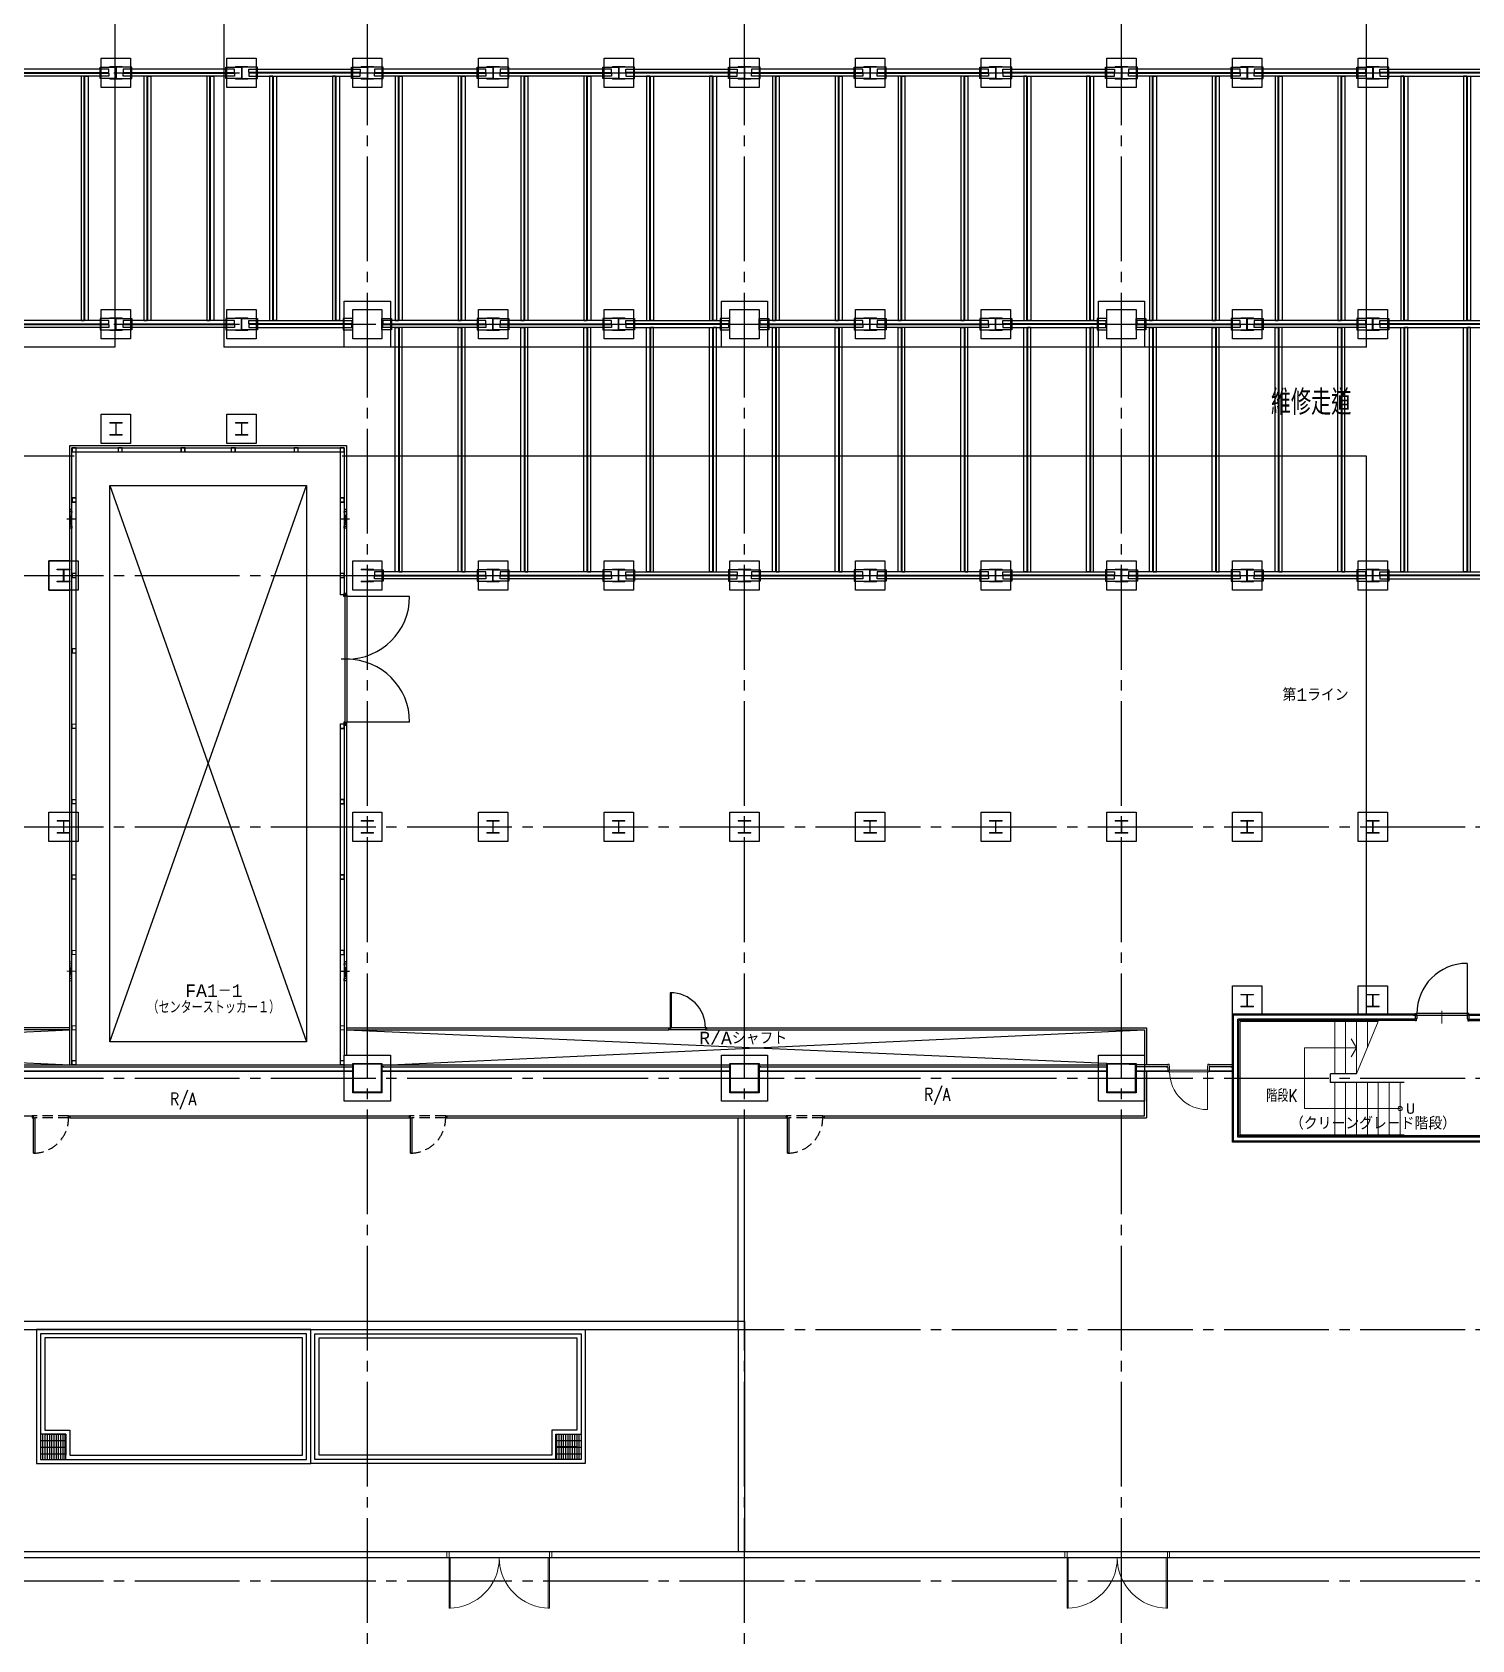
# Model space of a CAD drawing. Header units: millimetres. Extents: x -8103 to 195597, y 6477 to 112111.
# Drawn here: x 13660 to 17096, y 13809 to 17647 of the extents above; entities that cross this region are included whole.
import ezdxf
from ezdxf.enums import TextEntityAlignment as Align

# ---------------------------------------------------------------- set-up
doc = ezdxf.new("R2010")
doc.units = ezdxf.units.MM
doc.header["$LTSCALE"] = 100
doc.linetypes.add('X-N-FAB-L10$0$COL-CEN-LIN', pattern=[3.25, 2.5, -0.25, 0.25, -0.25])
doc.linetypes.add('X-N-FAB-L10$0$HIDDEN', pattern=[0.375, 0.25, -0.125])
for name, color, linetype in [('0-XREF', 7, 'Continuous'), ('X-N-FAB-L10$0$08', 8, 'Continuous'), ('X-N-FAB-L10$0$200K新增範圍', 8, 'Continuous'), ('X-N-FAB-L10$0$A-WALL-IN', 8, 'Continuous'), ('X-N-FAB-L10$0$BEAM', 8, 'Continuous'), ('X-N-FAB-L10$0$BLOCK', 8, 'Continuous'), ('X-N-FAB-L10$0$CCL', 8, 'X-N-FAB-L10$0$COL-CEN-LIN'), ('X-N-FAB-L10$0$COL', 8, 'Continuous'), ('X-N-FAB-L10$0$COL-S', 8, 'Continuous'), ('X-N-FAB-L10$0$DOOR', 8, 'Continuous'), ('X-N-FAB-L10$0$HR', 8, 'Continuous'), ('X-N-FAB-L10$0$WALL-P', 8, 'Continuous')]:
    doc.layers.add(name, color=color, linetype=linetype)
doc.layers.add('X-N-FAB-L10$0$ARC', color=8, linetype='Continuous', lineweight=0)
doc.layers.add('X-N-FAB-L10$0$STEEL1', color=8, linetype='Continuous', lineweight=0)
doc.styles.add('X-N-FAB-L10$0$ATS', font='monotxt.shx', dxfattribs={"bigfont": 'BIGFONT.shx'})
doc.styles.add('X-N-FAB-L10$0$CHINA', font='simplex.shx', dxfattribs={"width": 0.75, "bigfont": 'chineset.shx'})
doc.styles.add('X-N-FAB-L10$0$ROMS', font='ROMANS', dxfattribs={"bigfont": 'EXTFONT'})
pattern_1 = [(270, (14944.5086, 2925), (5.333333, 6e-08), []), (7e-07, (14944.509, 2925), (-2e-07, 16), [])]

# ---------------------------------------------------------------- blocks, each defined once
blk = doc.blocks.new('*U87')
at = {"layer": 'X-N-FAB-L10$0$COL', "ltscale": 0.1}
blk.add_lwpolyline([(0, 0), (110, 0), (110, -110), (0, -110)], close=True, dxfattribs=at)
blk = doc.blocks.new('X-N-FAB-L10$0$A$C08dda4ec')
at = {"layer": 'X-N-FAB-L10$0$COL'}
blk.add_lwpolyline([(0, 70), (70, 70), (70, 0), (0, 0)], close=True, dxfattribs=at)
at = {"layer": 'X-N-FAB-L10$0$STEEL1'}
blk.add_lwpolyline([(20, 50), (50, 50), (50, 48.5), (35.5, 48.5), (35.5, 21.5), (50, 21.5), (50, 20), (20, 20), (20, 21.5), (34.5, 21.5), (34.5, 48.5), (20, 48.5)], close=True, dxfattribs=at)
blk = doc.blocks.new('X-N-FAB-L10$0$A$C467ba2ca')
at = {"layer": 'X-N-FAB-L10$0$CCL'}
for p, q in [((-12550, 0), (-12550, 9160)), ((-11650, 0), (-11650, 9160)), ((-10750, 0), (-10750, 9160)), ((-27730, 6950), (360, 6950)), ((-27730, 6350), (360, 6350)), ((-27730, 5750), (360, 5750)), ((-27730, 5150), (360, 5150)), ((-27730, 4550), (360, 4550)), ((-27730, 3950), (360, 3950)), ((-27730, 3350), (360, 3350))]:
    blk.add_line(p, q, dxfattribs=at)
at = {"layer": 'X-N-FAB-L10$0$COL-S'}
for points in [[(-12585, 6385), (-12515, 6385), (-12515, 6315), (-12585, 6315)], [(-11685, 6385), (-11615, 6385), (-11615, 6315), (-11685, 6315)], [(-10785, 6385), (-10715, 6385), (-10715, 6315), (-10785, 6315)], [(-12585, 4585), (-12515, 4585), (-12515, 4515), (-12585, 4515)], [(-11685, 4585), (-11615, 4585), (-11615, 4515), (-11685, 4515)], [(-10785, 4585), (-10715, 4585), (-10715, 4515), (-10785, 4515)]]:
    blk.add_lwpolyline(points, close=True, dxfattribs=at)
at = {"layer": 'X-N-FAB-L10$0$BEAM'}
for p in [(-12605, 6405), (-11705, 6405), (-10805, 6405), (-12605, 4605), (-11705, 4605), (-10805, 4605)]:
    blk.add_blockref('*U87', p, dxfattribs=at)
at = {"layer": 'X-N-FAB-L10$0$COL'}
for p in [(-13185, 6915), (-12885, 6915), (-12585, 6915), (-12285, 6915), (-11985, 6915), (-11685, 6915), (-11385, 6915), (-11085, 6915), (-10785, 6915), (-10485, 6915), (-10185, 6915), (-13185, 6315), (-12885, 6315), (-12285, 6315), (-11985, 6315), (-11385, 6315), (-11085, 6315), (-10485, 6315), (-10185, 6315), (-13185, 6065), (-12885, 6065), (-13310, 5715), (-12585, 5715), (-12285, 5715), (-11985, 5715), (-11685, 5715), (-11385, 5715), (-11085, 5715), (-10785, 5715), (-10485, 5715), (-10185, 5715), (-13310, 5115), (-12585, 5115), (-12285, 5115), (-11985, 5115), (-11685, 5115), (-11385, 5115), (-11085, 5115), (-10785, 5115), (-10485, 5115), (-10185, 5115), (-10485, 4700), (-10185, 4700)]:
    blk.add_blockref('X-N-FAB-L10$0$A$C08dda4ec', p, dxfattribs=at)
blk = doc.blocks.new('X-N-FAB-L10$0$A$C377d6a83')
at = {"layer": 'X-N-FAB-L10$0$DOOR', "linetype": 'Continuous'}
for points in [[(87, 5), (84, 5), (84, 88.9), (87, 88.9)], [(0, 5), (3, 5), (3, 0), (0, 0)], [(87, 0), (90, 0), (90, 5), (87, 5)]]:
    blk.add_lwpolyline(points, close=True, dxfattribs=at)
at = {"layer": 'X-N-FAB-L10$0$DOOR', "linetype": 'X-N-FAB-L10$0$HIDDEN'}
for points in [[(3, 5), (84, 5)], [(3, 0), (87, 0)]]:
    blk.add_lwpolyline(points, dxfattribs=at)
blk.add_arc((87, 5), 84, 90, 180, dxfattribs=at)
blk = doc.blocks.new('X-N-FAB-L10$0$A$C4634a148')
at = {"layer": 'X-N-FAB-L10$0$08'}
for points in [[(11682.5, 5421.8), (11416.5, 5421.8), (11416.5, 5414.3), (11682.5, 5414.3)], [(11682.5, 5405.2), (11416.5, 5405.2), (11416.5, 5412.7), (11682.5, 5412.7)], [(11699, 5400), (11661.5, 5400), (11661.5, 5427), (11699, 5427)], [(11700, 5400), (11737.5, 5400), (11737.5, 5427), (11700, 5427)], [(11982.5, 5421.8), (11716.5, 5421.8), (11716.5, 5414.3), (11982.5, 5414.3)], [(11982.5, 5405.2), (11716.5, 5405.2), (11716.5, 5412.7), (11982.5, 5412.7)], [(11999, 5400), (11961.5, 5400), (11961.5, 5427), (11999, 5427)], [(12000, 5400), (12037.5, 5400), (12037.5, 5427), (12000, 5427)], [(12016.5, 5421.8), (12282.5, 5421.8), (12282.5, 5414.3), (12016.5, 5414.3)], [(12016.5, 5405.2), (12282.5, 5405.2), (12282.5, 5412.7), (12016.5, 5412.7)], [(12299, 5400), (12261.5, 5400), (12261.5, 5427), (12299, 5427)], [(12300, 5400), (12337.5, 5400), (12337.5, 5427), (12300, 5427)], [(12582.5, 5421.8), (12316.5, 5421.8), (12316.5, 5414.3), (12582.5, 5414.3)], [(12582.5, 5405.2), (12316.5, 5405.2), (12316.5, 5412.7), (12582.5, 5412.7)], [(12599, 5400), (12561.5, 5400), (12561.5, 5427), (12599, 5427)], [(12600, 5400), (12637.5, 5400), (12637.5, 5427), (12600, 5427)], [(12882.5, 5421.8), (12616.5, 5421.8), (12616.5, 5414.3), (12882.5, 5414.3)], [(12882.5, 5405.2), (12616.5, 5405.2), (12616.5, 5412.7), (12882.5, 5412.7)], [(12899, 5400), (12861.5, 5400), (12861.5, 5427), (12899, 5427)], [(12900, 5400), (12937.5, 5400), (12937.5, 5427), (12900, 5427)], [(12916.5, 5421.8), (13182.5, 5421.8), (13182.5, 5414.3), (12916.5, 5414.3)], [(12916.5, 5405.2), (13182.5, 5405.2), (13182.5, 5412.7), (12916.5, 5412.7)], [(13199, 5400), (13161.5, 5400), (13161.5, 5427), (13199, 5427)], [(13200, 5400), (13237.5, 5400), (13237.5, 5427), (13200, 5427)], [(13482.5, 5421.8), (13216.5, 5421.8), (13216.5, 5414.3), (13482.5, 5414.3)], [(13482.5, 5405.2), (13216.5, 5405.2), (13216.5, 5412.7), (13482.5, 5412.7)], [(13499, 5400), (13461.5, 5400), (13461.5, 5427), (13499, 5427)], [(13500, 5400), (13537.5, 5400), (13537.5, 5427), (13500, 5427)], [(13782.5, 5421.8), (13516.5, 5421.8), (13516.5, 5414.3), (13782.5, 5414.3)], [(13782.5, 5405.2), (13516.5, 5405.2), (13516.5, 5412.7), (13782.5, 5412.7)], [(13799, 5400), (13761.5, 5400), (13761.5, 5427), (13799, 5427)], [(13800, 5400), (13837.5, 5400), (13837.5, 5427), (13800, 5427)], [(13816.5, 5421.8), (14082.5, 5421.8), (14082.5, 5414.3), (13816.5, 5414.3)], [(13816.5, 5405.2), (14082.5, 5405.2), (14082.5, 5412.7), (13816.5, 5412.7)], [(14099, 5400), (14061.5, 5400), (14061.5, 5427), (14099, 5427)], [(14100, 5400), (14137.5, 5400), (14137.5, 5427), (14100, 5427)], [(14382.5, 5421.8), (14116.5, 5421.8), (14116.5, 5414.3), (14382.5, 5414.3)], [(14382.5, 5405.2), (14116.5, 5405.2), (14116.5, 5412.7), (14382.5, 5412.7)], [(14399, 5400), (14361.5, 5400), (14361.5, 5427), (14399, 5427)], [(14400, 5400), (14437.5, 5400), (14437.5, 5427), (14400, 5427)], [(14682.5, 5421.8), (14416.5, 5421.8), (14416.5, 5414.3), (14682.5, 5414.3)], [(14682.5, 5405.2), (14416.5, 5405.2), (14416.5, 5412.7), (14682.5, 5412.7)], [(14699, 5400), (14661.5, 5400), (14661.5, 5427), (14699, 5427)], [(14700, 5400), (14737.5, 5400), (14737.5, 5427), (14700, 5427)], [(14716.5, 5421.8), (14982.5, 5421.8), (14982.5, 5414.3), (14716.5, 5414.3)], [(14716.5, 5405.2), (14982.5, 5405.2), (14982.5, 5412.7), (14716.5, 5412.7)], [(11616.2, 5405.2), (11616.2, 4821.8), (11623.7, 4821.8), (11623.7, 5405.2)], [(11632.8, 5405.2), (11632.8, 4821.8), (11625.3, 4821.8), (11625.3, 5405.2)], [(11766.2, 5405.2), (11766.2, 4821.8), (11773.7, 4821.8), (11773.7, 5405.2)], [(11782.8, 5405.2), (11782.8, 4821.8), (11775.3, 4821.8), (11775.3, 5405.2)], [(11916.2, 5405.2), (11916.2, 4821.8), (11923.7, 4821.8), (11923.7, 5405.2)], [(11932.8, 5405.2), (11932.8, 4821.8), (11925.3, 4821.8), (11925.3, 5405.2)], [(12066.2, 5405.2), (12066.2, 4821.8), (12073.7, 4821.8), (12073.7, 5405.2)], [(12082.8, 5405.2), (12082.8, 4821.8), (12075.3, 4821.8), (12075.3, 5405.2)], [(12216.2, 5405.2), (12216.2, 4821.8), (12223.7, 4821.8), (12223.7, 5405.2)], [(12232.8, 5405.2), (12232.8, 4821.8), (12225.3, 4821.8), (12225.3, 5405.2)], [(12366.2, 5405.2), (12366.2, 4821.8), (12373.7, 4821.8), (12373.7, 5405.2)], [(12382.8, 5405.2), (12382.8, 4821.8), (12375.3, 4821.8), (12375.3, 5405.2)], [(12516.2, 5405.2), (12516.2, 4821.8), (12523.7, 4821.8), (12523.7, 5405.2)], [(12532.8, 5405.2), (12532.8, 4821.8), (12525.3, 4821.8), (12525.3, 5405.2)], [(12666.2, 5405.2), (12666.2, 4821.8), (12673.7, 4821.8), (12673.7, 5405.2)], [(12682.8, 5405.2), (12682.8, 4821.8), (12675.3, 4821.8), (12675.3, 5405.2)], [(12816.2, 5405.2), (12816.2, 4821.8), (12823.7, 4821.8), (12823.7, 5405.2)], [(12832.8, 5405.2), (12832.8, 4821.8), (12825.3, 4821.8), (12825.3, 5405.2)], [(12966.2, 5405.2), (12966.2, 4821.8), (12973.7, 4821.8), (12973.7, 5405.2)], [(12982.8, 5405.2), (12982.8, 4821.8), (12975.3, 4821.8), (12975.3, 5405.2)], [(13116.2, 5405.2), (13116.2, 4821.8), (13123.7, 4821.8), (13123.7, 5405.2)], [(13132.8, 5405.2), (13132.8, 4821.8), (13125.3, 4821.8), (13125.3, 5405.2)], [(13266.2, 5405.2), (13266.2, 4821.8), (13273.7, 4821.8), (13273.7, 5405.2)], [(13282.8, 5405.2), (13282.8, 4821.8), (13275.3, 4821.8), (13275.3, 5405.2)], [(13416.2, 5405.2), (13416.2, 4821.8), (13423.7, 4821.8), (13423.7, 5405.2)], [(13432.8, 5405.2), (13432.8, 4821.8), (13425.3, 4821.8), (13425.3, 5405.2)], [(13566.2, 5405.2), (13566.2, 4821.8), (13573.7, 4821.8), (13573.7, 5405.2)], [(13582.8, 5405.2), (13582.8, 4821.8), (13575.3, 4821.8), (13575.3, 5405.2)], [(13716.2, 5405.2), (13716.2, 4821.8), (13723.7, 4821.8), (13723.7, 5405.2)], [(13732.8, 5405.2), (13732.8, 4821.8), (13725.3, 4821.8), (13725.3, 5405.2)], [(13866.2, 5405.2), (13866.2, 4821.8), (13873.7, 4821.8), (13873.7, 5405.2)], [(13882.8, 5405.2), (13882.8, 4821.8), (13875.3, 4821.8), (13875.3, 5405.2)], [(14016.2, 5405.2), (14016.2, 4821.8), (14023.7, 4821.8), (14023.7, 5405.2)], [(14032.8, 5405.2), (14032.8, 4821.8), (14025.3, 4821.8), (14025.3, 5405.2)], [(14166.2, 5405.2), (14166.2, 4821.8), (14173.7, 4821.8), (14173.7, 5405.2)], [(14182.8, 5405.2), (14182.8, 4821.8), (14175.3, 4821.8), (14175.3, 5405.2)], [(14316.2, 5405.2), (14316.2, 4821.8), (14323.7, 4821.8), (14323.7, 5405.2)], [(14332.8, 5405.2), (14332.8, 4821.8), (14325.3, 4821.8), (14325.3, 5405.2)], [(14466.2, 5405.2), (14466.2, 4821.8), (14473.7, 4821.8), (14473.7, 5405.2)], [(14482.8, 5405.2), (14482.8, 4821.8), (14475.3, 4821.8), (14475.3, 5405.2)], [(14616.2, 5405.2), (14616.2, 4821.8), (14623.7, 4821.8), (14623.7, 5405.2)], [(14632.8, 5405.2), (14632.8, 4821.8), (14625.3, 4821.8), (14625.3, 5405.2)], [(14766.2, 5405.2), (14766.2, 4821.8), (14773.7, 4821.8), (14773.7, 5405.2)], [(14782.8, 5405.2), (14782.8, 4821.8), (14775.3, 4821.8), (14775.3, 5405.2)], [(14916.2, 5405.2), (14916.2, 4821.8), (14923.7, 4821.8), (14923.7, 5405.2)], [(14932.8, 5405.2), (14932.8, 4821.8), (14925.3, 4821.8), (14925.3, 5405.2)], [(11682.5, 4821.8), (11436.5, 4821.8), (11436.5, 4814.3), (11682.5, 4814.3)], [(11682.5, 4805.2), (11436.5, 4805.2), (11436.5, 4812.7), (11682.5, 4812.7)], [(11699, 4827), (11661.5, 4827), (11661.5, 4800), (11699, 4800)], [(11700, 4827), (11737.5, 4827), (11737.5, 4800), (11700, 4800)], [(11982.5, 4821.8), (11716.5, 4821.8), (11716.5, 4814.3), (11982.5, 4814.3)], [(11982.5, 4805.2), (11716.5, 4805.2), (11716.5, 4812.7), (11982.5, 4812.7)], [(11999, 4827), (11961.5, 4827), (11961.5, 4800), (11999, 4800)], [(12000, 4827), (12037.5, 4827), (12037.5, 4800), (12000, 4800)], [(12016.5, 4821.8), (12262.5, 4821.8), (12262.5, 4814.3), (12016.5, 4814.3)], [(12016.5, 4805.2), (12262.5, 4805.2), (12262.5, 4812.7), (12016.5, 4812.7)], [(12264.5, 4827), (12241.5, 4827), (12241.5, 4800), (12264.5, 4800)], [(12334.5, 4827), (12357.5, 4827), (12357.5, 4800), (12334.5, 4800)], [(12582.5, 4821.8), (12336.5, 4821.8), (12336.5, 4814.3), (12582.5, 4814.3)], [(12582.5, 4805.2), (12336.5, 4805.2), (12336.5, 4812.7), (12582.5, 4812.7)], [(12366.2, 4221.8), (12366.2, 4805.2), (12373.7, 4805.2), (12373.7, 4221.8)], [(12382.8, 4221.8), (12382.8, 4805.2), (12375.3, 4805.2), (12375.3, 4221.8)], [(12516.2, 4221.8), (12516.2, 4805.2), (12523.7, 4805.2), (12523.7, 4221.8)], [(12532.8, 4221.8), (12532.8, 4805.2), (12525.3, 4805.2), (12525.3, 4221.8)], [(12599, 4827), (12561.5, 4827), (12561.5, 4800), (12599, 4800)], [(12600, 4827), (12637.5, 4827), (12637.5, 4800), (12600, 4800)], [(12882.5, 4821.8), (12616.5, 4821.8), (12616.5, 4814.3), (12882.5, 4814.3)], [(12882.5, 4805.2), (12616.5, 4805.2), (12616.5, 4812.7), (12882.5, 4812.7)], [(12666.2, 4221.8), (12666.2, 4805.2), (12673.7, 4805.2), (12673.7, 4221.8)], [(12682.8, 4221.8), (12682.8, 4805.2), (12675.3, 4805.2), (12675.3, 4221.8)], [(12816.2, 4221.8), (12816.2, 4805.2), (12823.7, 4805.2), (12823.7, 4221.8)], [(12832.8, 4221.8), (12832.8, 4805.2), (12825.3, 4805.2), (12825.3, 4221.8)], [(12899, 4827), (12861.5, 4827), (12861.5, 4800), (12899, 4800)], [(12900, 4827), (12937.5, 4827), (12937.5, 4800), (12900, 4800)], [(12916.5, 4821.8), (13162.5, 4821.8), (13162.5, 4814.3), (12916.5, 4814.3)], [(12916.5, 4805.2), (13162.5, 4805.2), (13162.5, 4812.7), (12916.5, 4812.7)], [(12966.2, 4221.8), (12966.2, 4805.2), (12973.7, 4805.2), (12973.7, 4221.8)], [(12982.8, 4221.8), (12982.8, 4805.2), (12975.3, 4805.2), (12975.3, 4221.8)], [(13116.2, 4221.8), (13116.2, 4805.2), (13123.7, 4805.2), (13123.7, 4221.8)], [(13132.8, 4221.8), (13132.8, 4805.2), (13125.3, 4805.2), (13125.3, 4221.8)], [(13164.5, 4827), (13141.5, 4827), (13141.5, 4800), (13164.5, 4800)], [(13234.5, 4827), (13257.5, 4827), (13257.5, 4800), (13234.5, 4800)], [(13482.5, 4821.8), (13236.5, 4821.8), (13236.5, 4814.3), (13482.5, 4814.3)], [(13482.5, 4805.2), (13236.5, 4805.2), (13236.5, 4812.7), (13482.5, 4812.7)], [(13266.2, 4221.8), (13266.2, 4805.2), (13273.7, 4805.2), (13273.7, 4221.8)], [(13282.8, 4221.8), (13282.8, 4805.2), (13275.3, 4805.2), (13275.3, 4221.8)], [(13416.2, 4221.8), (13416.2, 4805.2), (13423.7, 4805.2), (13423.7, 4221.8)], [(13432.8, 4221.8), (13432.8, 4805.2), (13425.3, 4805.2), (13425.3, 4221.8)], [(13499, 4827), (13461.5, 4827), (13461.5, 4800), (13499, 4800)], [(13500, 4827), (13537.5, 4827), (13537.5, 4800), (13500, 4800)], [(13782.5, 4821.8), (13516.5, 4821.8), (13516.5, 4814.3), (13782.5, 4814.3)], [(13782.5, 4805.2), (13516.5, 4805.2), (13516.5, 4812.7), (13782.5, 4812.7)], [(13566.2, 4221.8), (13566.2, 4805.2), (13573.7, 4805.2), (13573.7, 4221.8)], [(13582.8, 4221.8), (13582.8, 4805.2), (13575.3, 4805.2), (13575.3, 4221.8)], [(13716.2, 4221.8), (13716.2, 4805.2), (13723.7, 4805.2), (13723.7, 4221.8)], [(13732.8, 4221.8), (13732.8, 4805.2), (13725.3, 4805.2), (13725.3, 4221.8)], [(13799, 4827), (13761.5, 4827), (13761.5, 4800), (13799, 4800)], [(13800, 4827), (13837.5, 4827), (13837.5, 4800), (13800, 4800)], [(13816.5, 4821.8), (14062.5, 4821.8), (14062.5, 4814.3), (13816.5, 4814.3)], [(13816.5, 4805.2), (14062.5, 4805.2), (14062.5, 4812.7), (13816.5, 4812.7)], [(13866.2, 4221.8), (13866.2, 4805.2), (13873.7, 4805.2), (13873.7, 4221.8)], [(13882.8, 4221.8), (13882.8, 4805.2), (13875.3, 4805.2), (13875.3, 4221.8)], [(14016.2, 4221.8), (14016.2, 4805.2), (14023.7, 4805.2), (14023.7, 4221.8)], [(14032.8, 4221.8), (14032.8, 4805.2), (14025.3, 4805.2), (14025.3, 4221.8)], [(14064.5, 4827), (14041.5, 4827), (14041.5, 4800), (14064.5, 4800)], [(14134.5, 4827), (14157.5, 4827), (14157.5, 4800), (14134.5, 4800)], [(14382.5, 4821.8), (14136.5, 4821.8), (14136.5, 4814.3), (14382.5, 4814.3)], [(14382.5, 4805.2), (14136.5, 4805.2), (14136.5, 4812.7), (14382.5, 4812.7)], [(14166.2, 4221.8), (14166.2, 4805.2), (14173.7, 4805.2), (14173.7, 4221.8)], [(14182.8, 4221.8), (14182.8, 4805.2), (14175.3, 4805.2), (14175.3, 4221.8)], [(14316.2, 4221.8), (14316.2, 4805.2), (14323.7, 4805.2), (14323.7, 4221.8)], [(14332.8, 4221.8), (14332.8, 4805.2), (14325.3, 4805.2), (14325.3, 4221.8)], [(14399, 4827), (14361.5, 4827), (14361.5, 4800), (14399, 4800)], [(14400, 4827), (14437.5, 4827), (14437.5, 4800), (14400, 4800)], [(14682.5, 4821.8), (14416.5, 4821.8), (14416.5, 4814.3), (14682.5, 4814.3)], [(14682.5, 4805.2), (14416.5, 4805.2), (14416.5, 4812.7), (14682.5, 4812.7)], [(14466.2, 4221.8), (14466.2, 4805.2), (14473.7, 4805.2), (14473.7, 4221.8)], [(14482.8, 4221.8), (14482.8, 4805.2), (14475.3, 4805.2), (14475.3, 4221.8)], [(14616.2, 4221.8), (14616.2, 4805.2), (14623.7, 4805.2), (14623.7, 4221.8)], [(14632.8, 4221.8), (14632.8, 4805.2), (14625.3, 4805.2), (14625.3, 4221.8)], [(14699, 4827), (14661.5, 4827), (14661.5, 4800), (14699, 4800)], [(14700, 4827), (14737.5, 4827), (14737.5, 4800), (14700, 4800)], [(14716.5, 4821.8), (14962.5, 4821.8), (14962.5, 4814.3), (14716.5, 4814.3)], [(14716.5, 4805.2), (14962.5, 4805.2), (14962.5, 4812.7), (14716.5, 4812.7)], [(14766.2, 4221.8), (14766.2, 4805.2), (14773.7, 4805.2), (14773.7, 4221.8)], [(14782.8, 4221.8), (14782.8, 4805.2), (14775.3, 4805.2), (14775.3, 4221.8)], [(14916.2, 4221.8), (14916.2, 4805.2), (14923.7, 4805.2), (14923.7, 4221.8)], [(14932.8, 4221.8), (14932.8, 4805.2), (14925.3, 4805.2), (14925.3, 4221.8)], [(12300, 4227), (12337.5, 4227), (12337.5, 4200), (12300, 4200)], [(12582.5, 4221.8), (12316.5, 4221.8), (12316.5, 4214.3), (12582.5, 4214.3)], [(12599, 4227), (12561.5, 4227), (12561.5, 4200), (12599, 4200)], [(12600, 4227), (12637.5, 4227), (12637.5, 4200), (12600, 4200)], [(12882.5, 4221.8), (12616.5, 4221.8), (12616.5, 4214.3), (12882.5, 4214.3)], [(12899, 4227), (12861.5, 4227), (12861.5, 4200), (12899, 4200)], [(12900, 4227), (12937.5, 4227), (12937.5, 4200), (12900, 4200)], [(12916.5, 4221.8), (13182.5, 4221.8), (13182.5, 4214.3), (12916.5, 4214.3)], [(13199, 4227), (13161.5, 4227), (13161.5, 4200), (13199, 4200)], [(13200, 4227), (13237.5, 4227), (13237.5, 4200), (13200, 4200)], [(13482.5, 4221.8), (13216.5, 4221.8), (13216.5, 4214.3), (13482.5, 4214.3)], [(13499, 4227), (13461.5, 4227), (13461.5, 4200), (13499, 4200)], [(13500, 4227), (13537.5, 4227), (13537.5, 4200), (13500, 4200)], [(13782.5, 4221.8), (13516.5, 4221.8), (13516.5, 4214.3), (13782.5, 4214.3)], [(13799, 4227), (13761.5, 4227), (13761.5, 4200), (13799, 4200)], [(13800, 4227), (13837.5, 4227), (13837.5, 4200), (13800, 4200)], [(13816.5, 4221.8), (14082.5, 4221.8), (14082.5, 4214.3), (13816.5, 4214.3)], [(14099, 4227), (14061.5, 4227), (14061.5, 4200), (14099, 4200)], [(14100, 4227), (14137.5, 4227), (14137.5, 4200), (14100, 4200)], [(14382.5, 4221.8), (14116.5, 4221.8), (14116.5, 4214.3), (14382.5, 4214.3)], [(14399, 4227), (14361.5, 4227), (14361.5, 4200), (14399, 4200)], [(14400, 4227), (14437.5, 4227), (14437.5, 4200), (14400, 4200)], [(14682.5, 4221.8), (14416.5, 4221.8), (14416.5, 4214.3), (14682.5, 4214.3)], [(14699, 4227), (14661.5, 4227), (14661.5, 4200), (14699, 4200)], [(14700, 4227), (14737.5, 4227), (14737.5, 4200), (14700, 4200)], [(14716.5, 4221.8), (14982.5, 4221.8), (14982.5, 4214.3), (14716.5, 4214.3)], [(12582.5, 4205.2), (12316.5, 4205.2), (12316.5, 4212.7), (12582.5, 4212.7)], [(12882.5, 4205.2), (12616.5, 4205.2), (12616.5, 4212.7), (12882.5, 4212.7)], [(12916.5, 4205.2), (13182.5, 4205.2), (13182.5, 4212.7), (12916.5, 4212.7)], [(13482.5, 4205.2), (13216.5, 4205.2), (13216.5, 4212.7), (13482.5, 4212.7)], [(13782.5, 4205.2), (13516.5, 4205.2), (13516.5, 4212.7), (13782.5, 4212.7)], [(13816.5, 4205.2), (14082.5, 4205.2), (14082.5, 4212.7), (13816.5, 4212.7)], [(14382.5, 4205.2), (14116.5, 4205.2), (14116.5, 4212.7), (14382.5, 4212.7)], [(14682.5, 4205.2), (14416.5, 4205.2), (14416.5, 4212.7), (14682.5, 4212.7)], [(14716.5, 4205.2), (14982.5, 4205.2), (14982.5, 4212.7), (14716.5, 4212.7)]]:
    blk.add_lwpolyline(points, close=True, dxfattribs=at)
blk = doc.blocks.new('X-N-FAB-L10$0$A$C5b9bb6f0')
at = {"layer": 'X-N-FAB-L10$0$08'}
for p, q in [((16526.6, 9794), (16526.6, 8059)), ((16786.6, 9794), (16786.6, 8059)), ((19514.1, 8059), (19514.1, 9340.5)), ((16526.6, 8059), (14429.1, 8059)), ((19514.1, 8059), (16786.6, 8059)), ((16429.1, 7799), (14429.1, 7799)), ((19514.1, 7799), (17069.1, 7799)), ((19514.1, 6467), (19514.1, 7799)), ((16514.1, 7729), (16984.1, 6401)), ((16514.1, 6401), (16984.1, 7729)), ((16411.6, 7649), (16431.6, 7649)), ((17066.6, 7649), (17086.6, 7649)), ((17230.1, 7464), (17080.1, 7464)), ((17086.6, 7314), (17066.6, 7314)), ((17230.1, 7164), (17080.1, 7164)), ((17066.6, 6569), (17086.6, 6569)), ((14474.1, 6429), (16419.1, 6346)), ((14484.1, 6346), (16419.1, 6429)), ((16419.1, 6434), (15509.1, 6434)), ((16419.1, 6429), (15509.1, 6429)), ((17079.1, 6434), (17849.1, 6434)), ((17079.1, 6429), (18984.1, 6346)), ((17079.1, 6429), (17849.1, 6429)), ((17184.1, 6346), (18984.1, 6429)), ((17939.1, 6434), (18989.1, 6434)), ((17939.1, 6429), (18984.1, 6429)), ((18984.1, 6429), (18984.1, 6346)), ((18989.1, 6434), (18989.1, 6346))]:
    blk.add_line(p, q, dxfattribs=at)
at = {"layer": 'X-N-FAB-L10$0$08', "flags": 128}
for points in [[(16419.1, 6346), (16419.1, 7824), (17079.1, 7824), (17079.1, 7468.1)], [(16419.1, 7549), (16419.1, 7824), (16494.1, 7824)], [(16424.1, 6346), (16424.1, 7819), (16424.1, 7819), (17074.1, 7819), (17074.1, 7468.1)], [(16434.1, 6346), (16434.1, 7809), (17064.1, 7809), (17064.1, 7468.1)], [(16564.1, 7824), (16794.1, 7824)], [(16864.1, 7824), (17079.1, 7824), (17079.1, 7468.1), (17064.1, 7468.1)], [(16419.1, 6949), (16419.1, 7479)], [(17064.1, 7159.9), (17064.1, 6346)], [(17064.1, 7159.9), (17079.1, 7159.9), (17079.1, 6434)], [(17074.1, 7159.9), (17074.1, 6369)], [(17079.1, 7159.9), (17079.1, 6369)], [(16419.1, 6434), (16419.1, 6879)]]:
    blk.add_lwpolyline(points, dxfattribs=at)
at = {"layer": 'X-N-FAB-L10$0$08'}
for points in [[(16424.1, 7819), (16424.1, 7809), (16434.1, 7809), (16434.1, 7819)], [(16424.4, 7818.7), (16424.4, 7809.4), (16433.8, 7809.4), (16433.8, 7818.7)], [(16534.1, 7819), (16534.1, 7809), (16544.1, 7809), (16544.1, 7819)], [(16534.4, 7818.7), (16534.4, 7809.4), (16543.8, 7809.4), (16543.8, 7818.7)], [(16684.1, 7819), (16684.1, 7809), (16694.1, 7809), (16694.1, 7819)], [(16684.4, 7818.7), (16684.4, 7809.4), (16693.8, 7809.4), (16693.8, 7818.7)], [(16804.1, 7819), (16804.1, 7809), (16814.1, 7809), (16814.1, 7819)], [(16804.4, 7818.7), (16804.4, 7809.4), (16813.8, 7809.4), (16813.8, 7818.7)], [(16954.1, 7819), (16954.1, 7809), (16964.1, 7809), (16964.1, 7819)], [(16954.4, 7818.7), (16954.4, 7809.4), (16963.8, 7809.4), (16963.8, 7818.7)], [(17064.1, 7819), (17064.1, 7809), (17074.1, 7809), (17074.1, 7819)], [(17064.4, 7818.7), (17064.4, 7809.4), (17073.8, 7809.4), (17073.8, 7818.7)], [(16424.1, 7699), (16424.1, 7689), (16434.1, 7689), (16434.1, 7699)], [(16424.4, 7698.7), (16424.4, 7689.4), (16433.8, 7689.4), (16433.8, 7698.7)], [(17064.1, 7699), (17064.1, 7689), (17074.1, 7689), (17074.1, 7699)], [(17064.4, 7698.7), (17064.4, 7689.4), (17073.8, 7689.4), (17073.8, 7698.7)], [(16419.1, 7666.5), (16424.1, 7666.5), (16424.1, 7671.5), (16419.1, 7671.5)], [(17074.1, 7666.5), (17079.1, 7666.5), (17079.1, 7671.5), (17074.1, 7671.5)], [(16419.1, 7631.5), (16424.1, 7631.5), (16424.1, 7626.5), (16419.1, 7626.5)], [(17074.1, 7631.5), (17079.1, 7631.5), (17079.1, 7626.5), (17074.1, 7626.5)], [(16389.1, 7529), (16419.1, 7529), (16419.1, 7527.5), (16404.6, 7527.5), (16404.6, 7500.5), (16419.1, 7500.5), (16419.1, 7499), (16389.1, 7499), (16389.1, 7500.5), (16403.6, 7500.5), (16403.6, 7527.5), (16389.1, 7527.5)], [(16424.1, 7519), (16424.1, 7509), (16434.1, 7509), (16434.1, 7519)], [(16424.4, 7518.7), (16424.4, 7509.4), (16433.8, 7509.4), (16433.8, 7518.7)], [(17064.1, 7519), (17064.1, 7509), (17074.1, 7509), (17074.1, 7519)], [(17064.4, 7518.7), (17064.4, 7509.4), (17073.8, 7509.4), (17073.8, 7518.7)], [(17075.6, 7464), (17073.1, 7464), (17073.1, 7468.1), (17080.1, 7468.1), (17080.1, 7465.6), (17075.6, 7465.6)], [(17079.1, 7468.1), (17074.1, 7468.1), (17074.1, 7472.1), (17079.1, 7472.1)], [(17080.1, 7465.1), (17080.1, 7162.9), (17076.1, 7162.9), (17076.1, 7465.1)], [(16424.1, 7339), (16424.1, 7329), (16434.1, 7329), (16434.1, 7339)], [(16424.4, 7338.7), (16424.4, 7329.4), (16433.8, 7329.4), (16433.8, 7338.7)], [(17064.1, 7159), (17064.1, 7149), (17074.1, 7149), (17074.1, 7159)], [(17064.4, 7158.7), (17064.4, 7149.4), (17073.8, 7149.4), (17073.8, 7158.7)], [(17075.6, 7164), (17073.1, 7164), (17073.1, 7159.9), (17080.1, 7159.9), (17080.1, 7162.4), (17075.6, 7162.4)], [(17079.1, 7155.9), (17074.1, 7155.9), (17074.1, 7159.9), (17079.1, 7159.9)], [(17064.1, 6979), (17064.1, 6969), (17074.1, 6969), (17074.1, 6979)], [(17064.4, 6978.7), (17064.4, 6969.4), (17073.8, 6969.4), (17073.8, 6978.7)], [(17064.1, 6799), (17064.1, 6789), (17074.1, 6789), (17074.1, 6799)], [(17064.4, 6798.7), (17064.4, 6789.4), (17073.8, 6789.4), (17073.8, 6798.7)], [(17064.1, 6619), (17064.1, 6609), (17074.1, 6609), (17074.1, 6619)], [(17064.4, 6618.7), (17064.4, 6609.4), (17073.8, 6609.4), (17073.8, 6618.7)], [(17074.1, 6586.5), (17079.1, 6586.5), (17079.1, 6591.5), (17074.1, 6591.5)], [(17074.1, 6551.5), (17079.1, 6551.5), (17079.1, 6546.5), (17074.1, 6546.5)], [(17852.1, 6434), (17855.1, 6434), (17855.1, 6518), (17852.1, 6518)], [(17852.1, 6429), (17849.1, 6429), (17849.1, 6434), (17852.1, 6434)], [(17939.1, 6434), (17936.1, 6434), (17936.1, 6429), (17939.1, 6429)]]:
    blk.add_lwpolyline(points, close=True, dxfattribs=at)
at = {"layer": 'X-N-FAB-L10$0$08', "flags": 128}
blk.add_lwpolyline([(16514.1, 6401), (16514.1, 7729), (16984.1, 7729), (16984.1, 6401)], close=True, dxfattribs=at)
at = {"layer": 'X-N-FAB-L10$0$08'}
for points in [[(16419.1, 7666.5), (16424.1, 7666.5), (16419.1, 7631.5), (16424.1, 7631.5), (16419.1, 7666.5)], [(17074.1, 7666.5), (17079.1, 7666.5), (17074.1, 7631.5), (17079.1, 7631.5), (17074.1, 7666.5)], [(16419.1, 7549), (16369.1, 7549), (16369.1, 7479), (16419.1, 7479)], [(17074.1, 6586.5), (17079.1, 6586.5), (17074.1, 6551.5), (17079.1, 6551.5), (17074.1, 6586.5)], [(17936.1, 6429), (17852.1, 6429)], [(17936.1, 6434), (17855.1, 6434)]]:
    blk.add_lwpolyline(points, dxfattribs=at)
for centre, radius, start, end in [((17080.1, 7464), 150, 270, 0), ((17080.1, 7164), 150, 0, 90), ((17852.1, 6434), 84, 0, 90)]:
    blk.add_arc(centre, radius, start, end, dxfattribs=at)
at = {"layer": 'X-N-FAB-L10$0$ARC'}
for p, q in [((16411.6, 6569), (16431.6, 6569)), ((19212.1, 6179), (19212.1, 6449)), ((19542.1, 6449), (19212.1, 6449)), ((19438.1, 6324), (19438.1, 6449)), ((19464.1, 6324), (19464.1, 6449)), ((19490.1, 6324), (19490.1, 6449)), ((19490.1, 6324), (19542.1, 6449)), ((19516.1, 6386.5), (19516.1, 6449)), ((19490.1, 6386.5), (19365.6, 6386.5)), ((19365.6, 6241.5), (19365.6, 6386.5)), ((19134.1, 6328.8), (19134.1, 6238.8)), ((19438.1, 6304), (19438.1, 6179)), ((19464.1, 6304), (19464.1, 6179)), ((19490.1, 6304), (19490.1, 6179)), ((19516.1, 6304), (19516.1, 6179)), ((19542.1, 6304), (19542.1, 6179)), ((19568.1, 6304), (19568.1, 6179)), ((19594.1, 6304), (19594.1, 6179)), ((19594.1, 6241.5), (19365.6, 6241.5)), ((19604.1, 6179), (19212.1, 6179))]:
    blk.add_line(p, q, dxfattribs=at)
at = {"layer": 'X-N-FAB-L10$0$ARC', "linetype": 'Continuous'}
blk.add_line((19694.1, 6474.5), (19694.1, 6444.5), dxfattribs=at)
at = {"layer": 'X-N-FAB-L10$0$ARC'}
for points in [[(16424.1, 7159), (16424.1, 7149), (16434.1, 7149), (16434.1, 7159)], [(16424.4, 7158.7), (16424.4, 7149.4), (16433.8, 7149.4), (16433.8, 7158.7)], [(16424.1, 6979), (16424.1, 6969), (16434.1, 6969), (16434.1, 6979)], [(16424.4, 6978.7), (16424.4, 6969.4), (16433.8, 6969.4), (16433.8, 6978.7)], [(16389.1, 6929), (16419.1, 6929), (16419.1, 6927.5), (16404.6, 6927.5), (16404.6, 6900.5), (16419.1, 6900.5), (16419.1, 6899), (16389.1, 6899), (16389.1, 6900.5), (16403.6, 6900.5), (16403.6, 6927.5), (16389.1, 6927.5)], [(16424.1, 6799), (16424.1, 6789), (16434.1, 6789), (16434.1, 6799)], [(16424.4, 6798.7), (16424.4, 6789.4), (16433.8, 6789.4), (16433.8, 6798.7)], [(16424.1, 6619), (16424.1, 6609), (16434.1, 6609), (16434.1, 6619)], [(16424.4, 6618.7), (16424.4, 6609.4), (16433.8, 6609.4), (16433.8, 6618.7)], [(16419.1, 6586.5), (16424.1, 6586.5), (16424.1, 6591.5), (16419.1, 6591.5)], [(16419.1, 6551.5), (16424.1, 6551.5), (16424.1, 6546.5), (16419.1, 6546.5)], [(16424.1, 6439), (16424.1, 6429), (16434.1, 6429), (16434.1, 6439)], [(16424.4, 6438.7), (16424.4, 6429.4), (16433.8, 6429.4), (16433.8, 6438.7)], [(17064.1, 6439), (17064.1, 6429), (17074.1, 6429), (17074.1, 6439)], [(17064.4, 6438.7), (17064.4, 6429.4), (17073.8, 6429.4), (17073.8, 6438.7)], [(16424.1, 6356), (16424.1, 6346), (16434.1, 6346), (16434.1, 6356)], [(16424.4, 6355.7), (16424.4, 6346.4), (16433.8, 6346.4), (16433.8, 6355.7)], [(17064.1, 6356), (17064.1, 6346), (17074.1, 6346), (17074.1, 6356)], [(17064.4, 6355.7), (17064.4, 6346.4), (17073.8, 6346.4), (17073.8, 6355.7)], [(17074.1, 6259), (17184.1, 6259), (17184.1, 6369), (17074.1, 6369)], [(17094.1, 6279), (17094.1, 6349), (17164.1, 6349), (17164.1, 6279)], [(17096.1, 6281), (17096.1, 6347), (17162.1, 6347), (17162.1, 6281)], [(17974.1, 6259), (18084.1, 6259), (18084.1, 6369), (17974.1, 6369)], [(17994.1, 6279), (17994.1, 6349), (18064.1, 6349), (18064.1, 6279)], [(17996.1, 6281), (17996.1, 6347), (18062.1, 6347), (18062.1, 6281)], [(18874.1, 6259), (18984.1, 6259), (18984.1, 6369), (18874.1, 6369)], [(18894.1, 6279), (18894.1, 6349), (18964.1, 6349), (18964.1, 6279)], [(18896.1, 6281), (18896.1, 6347), (18962.1, 6347), (18962.1, 6281)], [(19043.1, 6328.8), (19135.1, 6328.8), (19135.1, 6332.8), (19043.1, 6332.8)]]:
    blk.add_lwpolyline(points, close=True, dxfattribs=at)
for points in [[(16419.1, 6949), (16369.1, 6949), (16369.1, 6879), (16419.1, 6879)], [(16419.1, 6586.5), (16424.1, 6586.5), (16419.1, 6551.5), (16424.1, 6551.5), (16419.1, 6586.5)], [(19477.6, 6408.2), (19490.1, 6386.5), (19477.6, 6364.9)], [(19040.1, 6331.3), (19040.1, 6328.8), (19042.6, 6328.8), (19042.6, 6333.3), (19044.1, 6333.3), (19044.1, 6342.5), (19042.6, 6342.5), (19042.6, 6347), (19040.1, 6347), (19040.1, 6344.5)], [(19138.1, 6331.3), (19138.1, 6328.8), (19135.6, 6328.8), (19135.6, 6333.3), (19134.1, 6333.3), (19134.1, 6342.5), (19135.6, 6342.5), (19135.6, 6347), (19138.1, 6347), (19138.1, 6344.5)]]:
    blk.add_lwpolyline(points, dxfattribs=at)
at = {"layer": 'X-N-FAB-L10$0$ARC', "flags": 128}
for points in [[(16419.1, 6346), (16419.1, 6429)], [(17079.1, 6429), (17079.1, 6369)]]:
    blk.add_lwpolyline(points, dxfattribs=at)
at = {"layer": 'X-N-FAB-L10$0$ARC'}
blk.add_circle((19594.1, 6241.5), 5, dxfattribs=at)
blk.add_arc((19134.1, 6328.8), 90, 180, 270, dxfattribs=at)
at = {"layer": 'X-N-FAB-L10$0$DOOR'}
blk.add_line((19754.1, 6588), (19754.1, 6468), dxfattribs=at)
for points in [[(19630.1, 6465.5), (19630.1, 6468), (19632.6, 6468), (19632.6, 6463.5), (19634.1, 6463.5), (19634.1, 6455.5), (19632.6, 6455.5), (19632.6, 6451), (19630.1, 6451), (19630.1, 6453.5)], [(19758.1, 6465.5), (19758.1, 6468), (19755.6, 6468), (19755.6, 6463.5), (19754.1, 6463.5), (19754.1, 6455.5), (19755.6, 6455.5), (19755.6, 6451), (19758.1, 6451), (19758.1, 6453.5)]]:
    blk.add_lwpolyline(points, dxfattribs=at)
blk.add_lwpolyline([(19755.1, 6468), (19633.1, 6468), (19633.1, 6464), (19755.1, 6464)], close=True, dxfattribs=at)
blk.add_arc((19754.1, 6468), 120, 90, 180, dxfattribs=at)
at = {"layer": 'X-N-FAB-L10$0$HR'}
for p, q in [((19428.1, 6304), (19428.1, 6324)), ((19490.1, 6324), (19428.1, 6324)), ((19604.1, 6304), (19428.1, 6304))]:
    blk.add_line(p, q, dxfattribs=at)
at = {"layer": 'X-N-FAB-L10$0$WALL-P'}
for p, q in [((19194.1, 6161), (19194.1, 6467)), ((19630.1, 6467), (19194.1, 6467)), ((19196.6, 6163.5), (19196.6, 6464.5)), ((19630.1, 6464.5), (19196.6, 6464.5)), ((19206.6, 6173.5), (19206.6, 6454.5)), ((19630.1, 6454.5), (19206.6, 6454.5)), ((19209.1, 6176), (19209.1, 6452)), ((19630.1, 6452), (19209.1, 6452)), ((19758.1, 6467), (19799.1, 6467)), ((19758.1, 6464.5), (19796.6, 6464.5)), ((19758.1, 6454.5), (19786.6, 6454.5)), ((19758.1, 6452), (19784.1, 6452)), ((16264.1, 6346), (17094.1, 6346)), ((16264.1, 6341), (17094.1, 6341)), ((17164.1, 6346), (17994.1, 6346)), ((17164.1, 6341), (17994.1, 6341)), ((18064.1, 6346), (18894.1, 6346)), ((18064.1, 6341), (18894.1, 6341)), ((19040.1, 6346), (18964.1, 6346)), ((19040.1, 6341), (18964.1, 6341)), ((19194.1, 6346), (19138.1, 6346)), ((19194.1, 6341), (19138.1, 6341)), ((17094.1, 6331), (16264.1, 6331)), ((17094.1, 6329.8), (16264.1, 6329.8)), ((17994.1, 6331), (17164.1, 6331)), ((17994.1, 6329.8), (17164.1, 6329.8)), ((18894.1, 6331), (18064.1, 6331)), ((18894.1, 6329.8), (18064.1, 6329.8)), ((19040.1, 6331), (18964.1, 6331)), ((19040.1, 6329.8), (18964.1, 6329.8)), ((18984.1, 6224), (18984.1, 6329.8)), ((18989.1, 6329.8), (18989.1, 6219)), ((19194.1, 6331), (19138.1, 6331)), ((19194.1, 6329.8), (19138.1, 6329.8)), ((15519.1, 6224), (16329.1, 6224)), ((16419.1, 6224), (17229.1, 6224)), ((16419.1, 6219), (17229.1, 6219)), ((17319.1, 6224), (18129.1, 6224)), ((17319.1, 6219), (18129.1, 6219)), ((18219.1, 6224), (18984.1, 6224)), ((18219.1, 6219), (18989.1, 6219)), ((19799.1, 6161), (19194.1, 6161)), ((19796.6, 6163.5), (19196.6, 6163.5)), ((19786.6, 6173.5), (19206.6, 6173.5)), ((19784.1, 6176), (19209.1, 6176))]:
    blk.add_line(p, q, dxfattribs=at)
for points in [[(19626.1, 6463.5), (19626.1, 6464.5), (19630.1, 6464.5), (19630.1, 6454.5), (19626.1, 6454.5), (19626.1, 6455.5)], [(19762.1, 6463.5), (19762.1, 6464.5), (19758.1, 6464.5), (19758.1, 6454.5), (19762.1, 6454.5), (19762.1, 6455.5)], [(17090.1, 6340), (17090.1, 6341), (17094.1, 6341), (17094.1, 6331), (17090.1, 6331), (17090.1, 6332)], [(17168.1, 6340), (17168.1, 6341), (17164.1, 6341), (17164.1, 6331), (17168.1, 6331), (17168.1, 6332)], [(17990.1, 6340), (17990.1, 6341), (17994.1, 6341), (17994.1, 6331), (17990.1, 6331), (17990.1, 6332)], [(18068.1, 6340), (18068.1, 6341), (18064.1, 6341), (18064.1, 6331), (18068.1, 6331), (18068.1, 6332)], [(18890.1, 6340), (18890.1, 6341), (18894.1, 6341), (18894.1, 6331), (18890.1, 6331), (18890.1, 6332)], [(18968.1, 6340), (18968.1, 6341), (18964.1, 6341), (18964.1, 6331), (18968.1, 6331), (18968.1, 6332)], [(19036.1, 6340), (19036.1, 6341), (19040.1, 6341), (19040.1, 6331), (19036.1, 6331), (19036.1, 6332)], [(19142.1, 6340), (19142.1, 6341), (19138.1, 6341), (19138.1, 6331), (19142.1, 6331), (19142.1, 6332)], [(19190.1, 6340), (19190.1, 6341), (19194.1, 6341), (19194.1, 6331), (19190.1, 6331), (19190.1, 6332)]]:
    blk.add_lwpolyline(points, dxfattribs=at)
at = {"layer": 'X-N-FAB-L10$0$08'}
blk.add_blockref('X-N-FAB-L10$0$A$C4634a148', (4829.6, 3300.5), dxfattribs=at)
at = {"layer": 'X-N-FAB-L10$0$DOOR', "rotation": 180}
for p in [(16419.1, 6224), (17319.1, 6224), (18219.1, 6224)]:
    blk.add_blockref('X-N-FAB-L10$0$A$C377d6a83', p, dxfattribs=at)
at = {"layer": 'X-N-FAB-L10$0$08', "width": 0.8}
for s, height, style, p in [('維修走道', 60, 'X-N-FAB-L10$0$CHINA', (19381.6, 7927.2)), ('（センターストッカー１）', 30, 'X-N-FAB-L10$0$ATS', (16762.7, 6483.3))]:
    blk.add_text(s, height=height, dxfattribs=dict(at, style=style)).set_placement(p, align=Align.MIDDLE_CENTER)
at = {"layer": 'X-N-FAB-L10$0$08', "style": 'X-N-FAB-L10$0$ATS'}
for s, p in [('FA1－1', (16762.7, 6522.7)), ('R/Aシャフト', (18026.2, 6409.7))]:
    blk.add_text(s, height=30, dxfattribs=at).set_placement(p, align=Align.MIDDLE_CENTER)
at = {"layer": 'X-N-FAB-L10$0$ARC', "style": 'X-N-FAB-L10$0$ATS'}
for s, height, p in [('第1ライン', 30, (19392.3, 7229.2)), ('（クリーングレ－ド階段）', 30, (19529.4, 6206.3)), ('U', 25, (19619.1, 6241.5))]:
    blk.add_text(s, height=height, dxfattribs=at).set_placement(p, align=Align.MIDDLE_CENTER)
at = {"layer": 'X-N-FAB-L10$0$ARC', "style": 'X-N-FAB-L10$0$ROMS', "width": 0.8}
for s, p in [('R/A', (18489.4, 6275.1)), ('R/A', (16689.4, 6264.3)), ('階段K', (19311.7, 6272.4))]:
    blk.add_text(s, height=30, dxfattribs=at).set_placement(p, align=Align.MIDDLE_CENTER)
blk = doc.blocks.new('X-N-FAB-L10$0$A$Cf42b12f3')
at = {"layer": 'X-N-FAB-L10$0$DOOR', "lineweight": 0}
for p, q in [((0, 120), (0, 135)), ((0, 135), (5, 135)), ((5, 120), (0, 120)), ((5, 135), (5, 120)), ((5, 0), (5, 120)), ((5, 120), (8, 120)), ((8, 120), (8, 0)), ((242, 120), (242, 0)), ((245, 120), (242, 120)), ((250, 135), (245, 135)), ((245, 135), (245, 120)), ((245, 0), (245, 120)), ((245, 120), (250, 120)), ((250, 120), (250, 135)), ((8, 0), (5, 0)), ((242, 0), (245, 0))]:
    blk.add_line(p, q, dxfattribs=at)
for centre, start, end in [((5, 120), 270, 0), ((245, 120), 180, 270)]:
    blk.add_arc(centre, 120, start, end, dxfattribs=at)
blk = doc.blocks.new('X-N-FAB-L10$0$A$C969652c4')
at = {"layer": 'X-N-FAB-L10$0$08'}
h = blk.add_hatch(dxfattribs=at)
h.set_pattern_fill('SBBRICKS', color=256, scale=2, angle=270)
h.set_pattern_definition(pattern_1)
h.paths.add_polyline_path([(11775, 2925), (11775, 2865), (11835, 2865), (11835, 2925)])
h = blk.add_hatch(dxfattribs=at)
h.set_pattern_fill('SBBRICKS', color=256, scale=2, angle=270)
h.set_pattern_definition(pattern_1)
h.paths.add_polyline_path([(13065, 2925), (13065, 2865), (13005, 2865), (13005, 2925)])
for p, q in [((11785, 2925), (11835, 2925)), ((11835, 2925), (11835, 2875)), ((13055, 2895), (13005, 2895))]:
    blk.add_line(p, q, dxfattribs=at)
for points in [[(12420, 2855), (12420, 3175), (11765, 3175), (11765, 2855)], [(12420, 2855), (12420, 3175), (11765, 3175), (11765, 2855)], [(12410, 2865), (12410, 3165), (11775, 3165), (11775, 2865)], [(12410, 2865), (12410, 3165), (11775, 3165), (11775, 2865)], [(12420, 2855), (12420, 3175), (13075, 3175), (13075, 2855)], [(12420, 2855), (12420, 3175), (13075, 3175), (13075, 2855)], [(12430, 2865), (12430, 3165), (13065, 3165), (13065, 2865)], [(12430, 2865), (12430, 3165), (13065, 3165), (13065, 2865)], [(11775, 2925), (11775, 2865), (11835, 2865), (11835, 2925)], [(13065, 2925), (13065, 2865), (13005, 2865), (13005, 2925)]]:
    blk.add_lwpolyline(points, close=True, dxfattribs=at)
for points in [[(11785, 2935), (11845, 2935), (11845, 2875), (12400, 2875), (12400, 3155), (11785, 3155), (11785, 2935)], [(13055, 2935), (12995, 2935), (12995, 2875), (12440, 2875), (12440, 3155), (13055, 3155), (13055, 2935)]]:
    blk.add_lwpolyline(points, dxfattribs=at)
at = {"layer": 'X-N-FAB-L10$0$A-WALL-IN'}
for points in [[(13440, 3175), (13440, 3680)], [(13455, 3175), (13455, 3680)], [(15585, 3355), (15585, 2630), (7155, 2630)], [(7155, 2645), (15570, 2645), (15570, 3355)], [(7155, 3195), (13455, 3195), (13455, 2645)], [(7155, 3175), (13440, 3175), (13440, 2645)]]:
    blk.add_lwpolyline(points, dxfattribs=at)
at = {"layer": 'X-N-FAB-L10$0$200K新增範圍'}
for p in [(12745, 2510.1), (14220, 2510)]:
    blk.add_blockref('X-N-FAB-L10$0$A$Cf42b12f3', p, dxfattribs=at)
blk = doc.blocks.new('X-N-FAB-L10')
at = {"layer": 'X-N-FAB-L10$0$COL-S'}
for points in [[(14425, 16985), (14495, 16985), (14495, 16915), (14425, 16915)], [(15325, 16985), (15395, 16985), (15395, 16915), (15325, 16915)], [(16225, 16985), (16295, 16985), (16295, 16915), (16225, 16915)], [(16225, 15185), (16295, 15185), (16295, 15115), (16225, 15115)]]:
    blk.add_lwpolyline(points, close=True, dxfattribs=at)
for name, p in [('X-N-FAB-L10$0$A$C5b9bb6f0', (-2669.1, 8836)), ('X-N-FAB-L10$0$A$C969652c4', (1905, 11375))]:
    blk.add_blockref(name, p)
at = {"layer": 'X-N-FAB-L10$0$BEAM'}
for p in [(14405, 17005), (15305, 17005), (16205, 17005), (16205, 15205)]:
    blk.add_blockref('*U87', p, dxfattribs=at)
at = {"layer": 'X-N-FAB-L10$0$BLOCK'}
blk.add_blockref('X-N-FAB-L10$0$A$C467ba2ca', (27010, 10600), dxfattribs=at)
at = {"layer": 'X-N-FAB-L10$0$COL'}
for p in [(13825, 17515), (14125, 17515), (14425, 17515), (14725, 17515), (15025, 17515), (15325, 17515), (15625, 17515), (15925, 17515), (16225, 17515), (16525, 17515), (16825, 17515), (13825, 16915), (14125, 16915), (14725, 16915), (15025, 16915), (15625, 16915), (15925, 16915), (16525, 16915), (16825, 16915), (13825, 16665), (14125, 16665), (13700, 16315), (14425, 16315), (14725, 16315), (15025, 16315), (15325, 16315), (15625, 16315), (15925, 16315), (16225, 16315), (16525, 16315), (16825, 16315), (13700, 15715), (14425, 15715), (14725, 15715), (15025, 15715), (15325, 15715), (15625, 15715), (15925, 15715), (16225, 15715), (16525, 15715), (16825, 15715), (16525, 15300), (16825, 15300)]:
    blk.add_blockref('X-N-FAB-L10$0$A$C08dda4ec', p, dxfattribs=at)

msp = doc.modelspace()

# ---------------------------------------------------------------- block references
at = {"layer": '0-XREF'}
msp.add_blockref('X-N-FAB-L10', (0, 0), dxfattribs=at)

doc.saveas('drawing.dxf')
